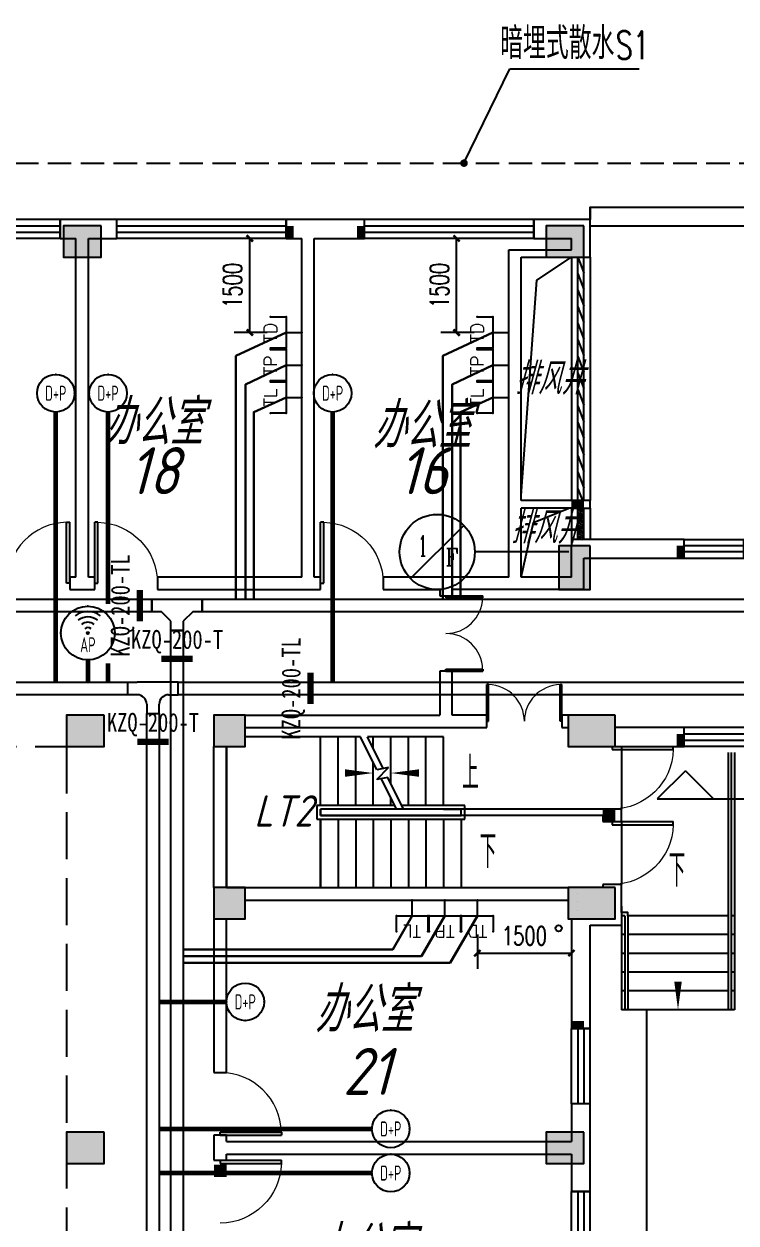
# Model space of a CAD drawing. Extents: x 1398449 to 2142961, y 256969 to 1032940.
# Drawn here: x 1533461 to 1544816, y 845354 to 864473 of the extents above; entities that cross this region are included whole.
import ezdxf
from ezdxf.enums import TextEntityAlignment as Align

# ---------------------------------------------------------------- set-up
doc = ezdxf.new("R2010")
doc.units = 0
doc.header["$LTSCALE"] = 1500
doc.header["$PDSIZE"] = 50
doc.linetypes.add('__DASH', pattern=[0.35, 0.25, -0.1])
doc.linetypes.add('DASH', pattern=[0.35, 0.25, -0.1])
for name, color, linetype in [('1-建筑底图', 8, 'Continuous'), ('CABLETRAY_PDS', 6, 'Continuous'), ('EQUIP-通讯', 3, 'Continuous'), ('TEL_DIM', 3, 'Continuous'), ('WIRE-综合布线', 5, 'Continuous'), ('光纤点位', 3, 'Continuous'), ('内网桥架', 1, 'Continuous'), ('抗震支吊架', 2, 'Continuous'), ('水', 5, 'Continuous'), ('红机电话', 3, 'Continuous'), ('结构柱子', 253, 'Continuous'), ('蓝机电话', 3, 'Continuous')]:
    doc.layers.add(name, color=color, linetype=linetype)
doc.layers.add('内网线路', color=1, linetype='Continuous', lineweight=30)
doc.styles.add('_TCH_AXIS', font='COMPLEX', dxfattribs={"bigfont": 'GBCBIG'})
doc.styles.add('_TCH_DIM', font='SIMPLEX', dxfattribs={"bigfont": 'GBCBIG'})
doc.styles.add('_TCH_DIM_T3', font='SIMPLEX', dxfattribs={"width": 0.705882, "bigfont": 'GBCBIG'})
doc.styles.add('_TEL_ATTDEF', font='GBENOR', dxfattribs={"width": 0.8, "height": 3, "bigfont": 'GBCBIG'})
doc.styles.add('_TEL_DIM', font='SIMPLEX', dxfattribs={"width": 0.8, "height": 3.5, "bigfont": 'HZTXT'})
doc.styles.add('A_DIM', font='simplex.shx', dxfattribs={"width": 0.7, "bigfont": 'gbcbig.shx'})
doc.styles.add('kzcad', font='', dxfattribs={"width": 0.8})
doc.styles.get("Standard").update_dxf_attribs({"font": 'gbeitc.shx', "bigfont": 'gbcbig.shx'})
doc.styles.get('kzcad').set_extended_font_data('SimSun')
doc.linetypes.add('JIEDI', pattern='A,1.25,-0.25,0.25,-0.25,0.625,["/",Standard,S=0.6,R=0,X=0,Y=-0.3],0.625,-0.25,0.25,-0.25', length=4)
doc.dimstyles.new('_TCH_ARCH&&100', dxfattribs={"dimtxt": 297.5, "dimasz": 100, "dimexe": 250, "dimexo": 300, "dimgap": 126.25, "dimtad": 1, "dimdec": 0, "dimzin": 0, "dimdsep": 46, "dimtxsty": '_TCH_DIM_T3', "dimblk": 'ARCHTICK', "dimcen": 0.09, "dimclrt": 7, "dimazin": 2, "dimtfac": 1, "dimtdec": 0, "dimtix": 1, "dimtmove": 2, "dimatfit": 3, "dimfxl": 1, "dimtolj": 1, "dimtzin": 0, "dimarcsym": 0})

# ---------------------------------------------------------------- blocks, each defined once
blk = doc.blocks.new('A$C7C7335C3')
at = {"layer": '结构柱子'}
h = blk.add_hatch(color=6, dxfattribs=at)
h.dxf.hatch_style = 1
h.paths.add_polyline_path([(15600, 36000), (15600, 36500), (15000, 36500), (15000, 36000)])
h = blk.add_hatch(color=6, dxfattribs=at)
h.dxf.hatch_style = 1
h.paths.add_polyline_path([(23300, 36000), (23300, 36500), (22700, 36500), (22700, 36000)])
h = blk.add_hatch(color=6, dxfattribs=at)
h.dxf.hatch_style = 1
h.paths.add_polyline_path([(22900, 30700), (23400, 30700), (23400, 31400), (22900, 31400)])
h = blk.add_hatch(color=6, dxfattribs=at)
h.dxf.hatch_style = 1
h.paths.add_polyline_path([(15650, 28700), (15050, 28700), (15050, 28200), (15650, 28200)])
h = blk.add_hatch(color=6, dxfattribs=at)
h.dxf.hatch_style = 1
h.paths.add_polyline_path([(17900, 28700), (17400, 28700), (17400, 28200), (17900, 28200)])
h = blk.add_hatch(color=6, dxfattribs=at)
h.dxf.hatch_style = 1
h.paths.add_polyline_path([(23800, 28200), (23800, 28700), (23050, 28700), (23050, 28200)])
h = blk.add_hatch(color=6, dxfattribs=at)
h.dxf.hatch_style = 1
h.paths.add_polyline_path([(17900, 25950), (17400, 25950), (17400, 25450), (17900, 25450)])
h = blk.add_hatch(color=6, dxfattribs=at)
h.dxf.hatch_style = 1
h.paths.add_polyline_path([(23050, 25950), (23050, 25450), (23800, 25450), (23800, 25950)])
h = blk.add_hatch(color=6, dxfattribs=at)
h.dxf.hatch_style = 1
h.paths.add_polyline_path([(15650, 21550), (15650, 22050), (15050, 22050), (15050, 21550)])
h = blk.add_hatch(color=6, dxfattribs=at)
h.dxf.hatch_style = 1
h.paths.add_polyline_path([(23300, 21550), (23300, 22050), (22700, 22050), (22700, 21550)])
at = {"layer": '结构柱子', "color": 6}
for points in [[(15600, 36500), (15000, 36500), (15000, 36000), (15600, 36000)], [(23300, 36500), (22700, 36500), (22700, 36000), (23300, 36000)], [(23400, 31400), (22900, 31400), (22900, 30700), (23400, 30700)], [(15650, 28700), (15050, 28700), (15050, 28200), (15650, 28200)], [(17900, 28700), (17400, 28700), (17400, 28200), (17900, 28200)], [(23800, 28700), (23050, 28700), (23050, 28200), (23800, 28200)], [(17900, 25950), (17400, 25950), (17400, 25450), (17900, 25450)], [(23800, 25950), (23050, 25950), (23050, 25450), (23800, 25450)], [(15650, 22050), (15050, 22050), (15050, 21550), (15650, 21550)], [(23300, 22050), (22700, 22050), (22700, 21550), (23300, 21550)]]:
    blk.add_lwpolyline(points, close=True, dxfattribs=at)
blk = doc.blocks.new('shui2')
at = {"layer": '水'}
blk.add_circle((472938, 449808), 50, dxfattribs=at)
blk = doc.blocks.new('$DorLib2D$00000002')
for p, q in [((-0.5, 0), (-0.5, 0.4875)), ((-0.475, 0.4875), (-0.5, 0.4875)), ((-0.475, 0), (-0.475, 0.4875)), ((0.475, 0), (0.475, 0.4875)), ((0.475, 0.4875), (0.5, 0.4875)), ((0.5, 0), (0.5, 0.4875)), ((-0.5, 0), (-0.475, 0)), ((0.5, 0), (0.475, 0))]:
    blk.add_line(p, q)
at = {"lineweight": 13}
for centre, start, end in [((-0.4875, 0), 0, 88.53072), ((0.4875, 0), 91.46928, 180)]:
    blk.add_arc(centre, 0.4875, start, end, dxfattribs=at)
blk = doc.blocks.new('$DorLib2D$00000001')
for p, q in [((0.45, 0.975), (0.5, 0.975)), ((0.45, 0), (0.45, 0.975)), ((0.5, 0), (0.5, 0.975)), ((0.5, 0), (0.45, 0))]:
    blk.add_line(p, q)
at = {"lineweight": 13}
blk.add_arc((0.475, 0), 0.975, 91.4693, 180, dxfattribs=at)
blk = doc.blocks.new('$WINLIB2D$00000039')
at = {"color": 0}
for points in [[(-0.5, 0.5), (-0.5, -0.5)], [(0.5, 0.5), (-0.5, 0.5)], [(0.5, -0.5), (0.5, 0.5)], [(-0.5, 0.1667), (0.5, 0.1667)], [(-0.3839, -0.1667), (-0.448, 0.1667)], [(-0.3159, -0.1667), (-0.38, 0.1667)], [(-0.2479, -0.1667), (-0.312, 0.1667)], [(-0.1799, -0.1667), (-0.244, 0.1667)], [(-0.1119, -0.1667), (-0.176, 0.1667)], [(-0.0439, -0.1667), (-0.108, 0.1667)], [(0.0241, -0.1667), (-0.04, 0.1667)], [(0.0921, -0.1667), (0.028, 0.1667)], [(0.16, -0.1667), (0.0959, 0.1667)], [(0.228, -0.1667), (0.1639, 0.1667)], [(0.296, -0.1667), (0.2319, 0.1667)], [(0.364, -0.1667), (0.2999, 0.1667)], [(0.432, -0.1667), (0.3679, 0.1667)], [(0.5, -0.1667), (0.4359, 0.1667)], [(-0.4519, -0.1667), (-0.5, 0.0836)], [(-0.5, -0.1667), (0.5, -0.1667)], [(0.5, -0.5), (-0.5, -0.5)]]:
    blk.add_lwpolyline(points, dxfattribs=at)
blk = doc.blocks.new('$TCHSYS$WIN2D')
for p, q in [((-0.5, 0.5), (0.5, 0.5)), ((-0.5, 0.5), (-0.5, -0.5)), ((0.5, 0.5), (0.5, -0.5)), ((0.5, 0.1667), (-0.5, 0.1667)), ((0.5, -0.1667), (-0.5, -0.1667)), ((-0.5, -0.5), (0.5, -0.5))]:
    blk.add_line(p, q)
blk = doc.blocks.new('1-一层建筑底图')
at = {"layer": '1-建筑底图'}
for points in [[(17400, 28300), (17900, 28300), (17900, 28800), (17400, 28800)], [(23050, 28800), (23050, 28300), (23800, 28300), (23800, 28800)], [(17400, 25550), (17900, 25550), (17900, 26050), (17400, 26050)], [(23050, 26050), (23050, 25550), (23800, 25550), (23800, 26050)]]:
    blk.add_hatch(color=256, dxfattribs=at).paths.add_polyline_path(points)
for p, q in [((21387.3, 37600), (22116.8, 39101.8)), ((22116.8, 39101.8), (24181.3, 39101.8)), ((15300, 36700), (14950, 36700)), ((14950, 36700), (14950, 36400)), ((15850, 36700), (15300, 36700)), ((15850, 36400), (15850, 36700)), ((18900, 36700), (18550, 36700)), ((18550, 36700), (18550, 36400)), ((19800, 36700), (18900, 36700)), ((19800, 36400), (19800, 36700)), ((23400, 36700), (22500, 36700)), ((22500, 36700), (22500, 36400)), ((23400, 36200), (23400, 36700)), ((23400, 36600), (31200, 36600)), ((14950, 36400), (15200, 36400)), ((15200, 31000), (15200, 36400)), ((15400, 36400), (15850, 36400)), ((15400, 31000), (15400, 36400)), ((18550, 36400), (18800, 36400)), ((18800, 31000), (18800, 36400)), ((19000, 31000), (19000, 36400)), ((19000, 36400), (19800, 36400)), ((22500, 36400), (23100, 36400)), ((23100, 36220), (23100, 36400)), ((22100, 32200), (22100, 36220)), ((22100, 36220), (23100, 36220)), ((23400, 36100), (23400, 36200)), ((22300, 32220), (22300, 36100)), ((22300, 36100), (23100, 36100)), ((23100, 36100), (23400, 36100)), ((22100, 31000), (22100, 32200)), ((23100, 32220), (22300, 32220)), ((23400, 32220), (23100, 32220)), ((23400, 32200), (23400, 32220)), ((23400, 32100), (23400, 32200)), ((22300, 31000), (22300, 32100)), ((23100, 32100), (22300, 32100)), ((23100, 32100), (23400, 32100)), ((20535.8, 30975.7), (21384.3, 31824.3)), ((23400, 31600), (23100, 31600)), ((23100, 31600), (23100, 31500)), ((24900, 31600), (23400, 31600)), ((24900, 31300), (24900, 31600)), ((23060, 31400), (21560, 31400)), ((23100, 31000), (23100, 31500)), ((23300, 30800), (23300, 31300)), ((23300, 31300), (24900, 31300)), ((15200, 31000), (15100, 31000)), ((15100, 31000), (15100, 30800)), ((15500, 31000), (15400, 31000)), ((15500, 30800), (15500, 31000)), ((18800, 31000), (16500, 31000)), ((16500, 31000), (16500, 30800)), ((19100, 31000), (19000, 31000)), ((19100, 30800), (19100, 31000)), ((21100, 31000), (20100, 31000)), ((20100, 31000), (20100, 30800)), ((22100, 31000), (21100, 31000)), ((23100, 31000), (22300, 31000)), ((15100, 30800), (15300, 30800)), ((15300, 30800), (15500, 30800)), ((16500, 30800), (18900, 30800)), ((18900, 30800), (19100, 30800)), ((20100, 30800), (21000, 30800)), ((21000, 30800), (21000, 30700)), ((21200, 30700), (21200, 30800)), ((22200, 30800), (21200, 30800)), ((23300, 30800), (22200, 30800)), ((21000, 30700), (21200, 30700)), ((21200, 29500), (21000, 29500)), ((21000, 29500), (21000, 28800)), ((21200, 28800), (21200, 29500)), ((17900, 28800), (17400, 28800)), ((17400, 28800), (17400, 28300)), ((17900, 28800), (21000, 28800)), ((17900, 28300), (17900, 28800)), ((21750, 28800), (21200, 28800)), ((21750, 28600), (21750, 28800)), ((23050, 28800), (22950, 28800)), ((22950, 28800), (22950, 28600)), ((23050, 28800), (23050, 28300)), ((23800, 28800), (23050, 28800)), ((23800, 28300), (23800, 28800)), ((17900, 28600), (21100, 28600)), ((21100, 28600), (21750, 28600)), ((22950, 28600), (23050, 28600)), ((24900, 28600), (23800, 28600)), ((24900, 28300), (24900, 28600)), ((17400, 26050), (17400, 28300)), ((17400, 28300), (17900, 28300)), ((17600, 28300), (17600, 26050)), ((17600, 26050), (17600, 28300)), ((19100, 28450), (17900, 28450)), ((19737.9, 28450), (19100, 28450)), ((19100, 27360), (19100, 28450)), ((19100, 27360), (19100, 28450)), ((19380, 27360), (19380, 28450)), ((19660, 27360), (19660, 28450)), ((19998.2, 27927.3), (19737.9, 28450)), ((21060, 28450), (19849.6, 28450)), ((20099.6, 27947.8), (19849.6, 28450)), ((19940, 28268.4), (19940, 28450)), ((20220, 27706), (20220, 28450)), ((20500, 27360), (20500, 28450)), ((20780, 27360), (20780, 28450)), ((21060, 27360), (21060, 28450)), ((23050, 28300), (23800, 28300)), ((23800, 28300), (23900, 28300)), ((23900, 28300), (23900, 27300)), ((23900, 28300), (24900, 28300)), ((25600, 28200), (25600, 24100)), ((25650, 28200), (25650, 24100)), ((25700, 28200), (25700, 24100)), ((19940, 27360), (19940, 28044)), ((19995.9, 27769.4), (20181.2, 27964.4)), ((20181.2, 27964.4), (19998.2, 27927.3)), ((20170.8, 27804.9), (19995.9, 27769.4)), ((20310.4, 27300), (20069.3, 27784.3)), ((20422.1, 27300), (20170.8, 27804.9)), ((24917.6, 27911.9), (24467.6, 27461.9)), ((24917.6, 27911.9), (25367.6, 27461.9)), ((20280.6, 27360), (19040, 27360)), ((19040, 27360), (19040, 27140)), ((20220, 27360), (20220, 27481.6)), ((21400, 27360), (20392.3, 27360)), ((21400, 27140), (21400, 27360)), ((24467.6, 27461.9), (27638.8, 27461.9)), ((20310.4, 27300), (19100, 27300)), ((20310.4, 27300), (19100, 27300)), ((19100, 27300), (19100, 27200)), ((19100, 27200), (19100, 27300)), ((23600, 27300), (19100, 27300)), ((19100, 27200), (19100, 27300)), ((19100, 27200), (21340, 27200)), ((19100, 27200), (21340, 27200)), ((23600, 27200), (19100, 27200)), ((21060, 27300), (20422.1, 27300)), ((21340, 27300), (20422.1, 27300)), ((21060, 27300), (21340, 27300)), ((21340, 27200), (21340, 27300)), ((23900, 27300), (23600, 27300)), ((23600, 27200), (23600, 27100)), ((23900, 27200), (23900, 27300)), ((23900, 27100), (23900, 27200)), ((19040, 27140), (21400, 27140)), ((19100, 27140), (19100, 26050)), ((19100, 26050), (19100, 27140)), ((19380, 27140), (19380, 26050)), ((19660, 27140), (19660, 26050)), ((19940, 27140), (19940, 26050)), ((20220, 27140), (20220, 26050)), ((20500, 27140), (20500, 26050)), ((20780, 27140), (20780, 26050)), ((21060, 27140), (21060, 26050)), ((21340, 27140), (21340, 26050)), ((23600, 27100), (23900, 27100)), ((23900, 27100), (23900, 26100)), ((17900, 26050), (17400, 26050)), ((17400, 26050), (17400, 25550)), ((17600, 26050), (19100, 26050)), ((17900, 26050), (23050, 26050)), ((17900, 25550), (17900, 26050)), ((19100, 26050), (21340, 26050)), ((23050, 26050), (23050, 25550)), ((23800, 26050), (23050, 26050)), ((23900, 26100), (23600, 26100)), ((23600, 26100), (23600, 26050)), ((23800, 25550), (23800, 26050)), ((23900, 25650), (23900, 26100)), ((17900, 25850), (23050, 25850)), ((23200, 25950), (23200, 25950)), ((23200, 25820.1), (23200, 25820.1)), ((23200, 25690.3), (23200, 25690.3)), ((23900, 25750), (23900, 25750)), ((23900, 25750), (23900, 25450)), ((17400, 25550), (17400, 23100)), ((17400, 25550), (17900, 25550)), ((17600, 23100), (17600, 25550)), ((23050, 25550), (23800, 25550)), ((23100, 25550), (23100, 23800)), ((23400, 23800), (23400, 25450)), ((23400, 25450), (23900, 25450)), ((23950, 25600), (23900, 25600)), ((23900, 25490), (23900, 24100)), ((23950, 25600), (23950, 24100)), ((23950, 25600), (23950, 24100)), ((24000, 25600), (24000, 24100)), ((25600, 25600), (24000, 25600)), ((25700, 25600), (25650, 25600)), ((23100, 23800), (23400, 23800)), ((17400, 23100), (17600, 23100)), ((23400, 22600), (23100, 22600)), ((23100, 22600), (23100, 22000)), ((23400, 21900), (23400, 22600)), ((17600, 22100), (17400, 22100)), ((17400, 22100), (17400, 21900)), ((17600, 22000), (17600, 22100)), ((17600, 22000), (23100, 22000)), ((17400, 21900), (17400, 21700)), ((17600, 21800), (23100, 21800)), ((17600, 21700), (17600, 21800)), ((23100, 21800), (23100, 21200)), ((23400, 21200), (23400, 21900)), ((17400, 21700), (17600, 21700)), ((23100, 21200), (23400, 21200))]:
    blk.add_line(p, q, dxfattribs=at)
at = {"layer": '1-建筑底图', "linetype": '__DASH'}
for points in [[(-999.9, 33800), (-999.9, 37600), (59550, 37600)], [(23400, 36900), (23400, 36700)]]:
    blk.add_lwpolyline(points, dxfattribs=at)
at = {"layer": '1-建筑底图', "const_width": 60}
blk.add_lwpolyline([(21374.2, 37573, 1), (21400.4, 37627, 1)], format="xyb", close=True, dxfattribs=at)
at = {"layer": '1-建筑底图'}
for points in [[(23400, 36600), (23400, 36900), (31200, 36900), (31200, 36600)], [(22300, 32300), (22546.6, 35732.8), (23100, 36100)], [(22300, 31000), (22494.3, 31868.3), (23060, 32100)], [(24000, 25600), (24000, 25650), (23900, 25650)], [(23950, 25300), (23900, 25300)], [(25600, 25300), (24000, 25300)], [(25700, 25300), (25650, 25300)], [(23950, 25000), (23900, 25000)], [(25600, 25000), (24000, 25000)], [(25700, 25000), (25650, 25000)], [(23950, 24700), (23900, 24700)], [(25600, 24700), (24000, 24700)], [(25700, 24700), (25650, 24700)], [(23950, 24400), (23900, 24400)], [(25600, 24400), (24000, 24400)], [(25700, 24400), (25650, 24400)], [(25700, 24100), (23900, 24100)], [(24300, 24100), (24300, 10700)]]:
    blk.add_lwpolyline(points, dxfattribs=at)
blk.add_lwpolyline([(24728.3, 29437.2, 1), (24728.3, 29437.2, 1)], format="xyb", close=True, dxfattribs=at)
at = {"layer": '1-建筑底图', "linetype": 'DASH', "ltscale": 2}
blk.add_lwpolyline([(10300, 8400), (8250, 8400), (8250, 28300), (15050, 28300), (15050, 8400), (10300, 8400)], dxfattribs=at)
at = {"layer": '1-建筑底图'}
for points in [[(21480, 26625, 0, 0, 0), (18350, 26625, 0, 0, 0), (18350, 27875, 0, 0, 0), (19940, 27875, 0, 120, 0), (19490, 27875, 0, 0, 0)], [(21200, 27875, 0, 0, 0), (20220, 27875, 0, 120, 0), (20670, 27875, 0, 0, 0)], [(24800, 25903, 0, 0, 0), (24800, 24100, 0, 120, 0), (24800, 24550, 0, 0, 0)]]:
    blk.add_lwpolyline(points, format="xyseb", dxfattribs=at)
blk.add_circle((20960, 31400), 600, dxfattribs=at)
for points in [[(18670.1, 36600), (18670.1, 36400), (18550.1, 36600), (18550.1, 36400)], [(19800.1, 36600), (19800.1, 36400), (19680.1, 36600), (19680.1, 36400)], [(23300, 32100), (23100, 32100), (23300, 32220), (23100, 32220)], [(24780.1, 31300), (24780.1, 31500), (24900.1, 31300), (24900.1, 31500)], [(24780.1, 28300), (24780.1, 28500), (24900.1, 28300), (24900.1, 28500)], [(23600, 27100), (23800, 27100), (23600, 27300), (23800, 27300)], [(23300.1, 23800), (23100.1, 23800), (23300.1, 23920), (23100.1, 23920)], [(17600.1, 21433.1), (17400.1, 21433.1), (17600.1, 21633.1), (17400.1, 21633.1)]]:
    blk.add_solid(points, dxfattribs=at)
for name, p in [('A$C7C7335C3', (0, 100)), ('shui2', (-450041.7, -424408.2))]:
    blk.add_blockref(name, p, dxfattribs=at)
for name, p, xscale, yscale, zscale, rotation in [('$TCHSYS$WIN2D', (13600, 36550), -2700, -300, -2700, 1.341510902364007e-08), ('$TCHSYS$WIN2D', (17200, 36550), -2700, -300, -2700, 359.9999999879141), ('$TCHSYS$WIN2D', (21150, 36550), -2700, -300, -2700, 359.9999999879115), ('$WINLIB2D$00000039', (23250, 34160), 3880.000040288898, -300, 3880.000040288898, 90.00000000213278), ('$WINLIB2D$00000039', (23250, 31850), 499.9999984868336, -300, 499.9999984868336, 90.00000000212967), ('$DorLib2D$00000001', (14600, 30900), -1000, -1000, -1000, 179.9999998958897), ('$DorLib2D$00000001', (16000, 30900), 1000, -1000, 1000, 179.999999895887), ('$DorLib2D$00000001', (19600, 30900), 1000, -1000, 1000, 179.9999999119917), ('$TCHSYS$WIN2D', (25375, 31450), 950.0000018899445, -300, 950.0000018899445, 2.596328854314569e-07), ('$DorLib2D$00000002', (21100, 30100), 1200, 1200, 199.9999987625924, 270.000000010184), ('$TCHSYS$WIN2D', (27350, 28450), 4900.000003879715, 300, 4900.000003879715, 180.0000000789764), ('$DorLib2D$00000001', (23750, 27800), -1000, 1000, -1000, 270.0000000116751), ('$DorLib2D$00000001', (23750, 26600), -1000, 1000, -1000, 270.0000000116769), ('$TCHSYS$WIN2D', (23250, 23200), -1200, 300, -1200, 270.0000000099147), ('$DorLib2D$00000001', (17500, 22600), -1000, -1000, -1000, 89.99999999993325), ('$DorLib2D$00000001', (17500, 21200), 1000, -1000, 1000, 89.99999999993902), ('$TCHSYS$WIN2D', (23250, 20600), 1200, -300, 1200, 90.0000000093896)]:
    blk.add_blockref(name, p, dxfattribs=dict(at, xscale=xscale, yscale=yscale, zscale=zscale, rotation=rotation))
at = {"layer": '1-建筑底图', "xscale": 1200, "yscale": 1200, "zscale": 200.0000000065775}
blk.add_blockref('$DorLib2D$00000002', (22350, 28700), dxfattribs=at)
at = {"layer": '1-建筑底图', "style": '_TCH_DIM'}
blk.add_text('暗埋式散水', height=506.38, dxfattribs=at).set_placement((21963.2, 39259.3))
at = {"layer": '1-建筑底图'}
for s, height, style, width, p in [('S1', 446.25, '_TCH_DIM', 0.705882, (23806.3, 39259.3)), ('上', 525, 'A_DIM', 0.7, (21357.5, 27612.5)), ('下', 525, 'A_DIM', 0.7, (21637.5, 26362.5)), ('下', 525, 'A_DIM', 0.7, (24651, 26060.5))]:
    blk.add_text(s, height=height, dxfattribs=dict(at, style=style, width=width)).set_placement(p)
for s, height, p in [('排风井', 506.38, (22200, 33912.5)), ('办公室', 723.4, (15647.6, 33106)), ('办公室', 723.4, (19927.6, 33056)), ('18', 750, (16039.2, 32321.1)), ('16', 750, (20338.9, 32321.1)), ('排风井', 506.38, (22132.5, 31535.3)), ('LT2', 500, (18037.8, 27020.3)), ('办公室', 723.4, (19006.4, 23742.1)), ('21', 750, (19456.5, 22742.9)), ('办公室', 723.4, (19006.4, 19932.1))]:
    blk.add_text(s, height=height, dxfattribs=at).set_placement(p)
at = {"layer": '1-建筑底图', "style": '_TCH_AXIS'}
for s, height, p, p2 in [('1', 327.9, (20661.2, 31334.4), (20801.7, 31334.4)), ('F', 273.4, (21092, 31181.2), (21300.4, 31181.2))]:
    blk.add_text(s, height=height, dxfattribs=at).set_placement(p, p2, align=Align.FIT)
blk = doc.blocks.new('$equip_U$00000080(win7-PC-hzk)')
blk.add_circle((0, 0.5), 0.5)
for p in [(0, 0.999), (-0.5, 0.5), (0.5, 0.5)]:
    blk.add_point(p)
at = {"color": 7, "style": '_TEL_DIM', "width": 0.7}
blk.add_attdef('$TEXT$', text='', height=0.4, dxfattribs=at).set_placement((0, 0.5), align=Align.MIDDLE_CENTER)
at = {"color": 7, "style": '_TEL_DIM', "flags": 1}
for tag in ['A', 'REMARK']:
    blk.add_attdef(tag, text='', height=0.00002, dxfattribs=at).set_placement((0, 0), align=Align.MIDDLE_CENTER)
blk = doc.blocks.new('$equip_U$00000091(win7-PC-hzk)')
for radius in [0.714, 0.0272]:
    blk.add_circle((0, 0), radius)
for radius in [0.571, 0.428, 0.285, 0.143]:
    blk.add_arc((0, 0), radius, 53.7049, 126.2951)
for p in [(0, 0.714), (-0.714, 0), (0.714, 0), (0, -0.714)]:
    blk.add_point(p)
at = {"color": 7, "style": '_TEL_DIM', "flags": 1}
for tag in ['A', 'REMARK']:
    blk.add_attdef(tag, text='', height=0.00002, dxfattribs=at).set_placement((0, 0), align=Align.MIDDLE_CENTER)
at = {"color": 7, "style": '_TEL_DIM', "width": 0.7}
blk.add_attdef('$TEXT$', text='', height=0.4, dxfattribs=at).set_placement((0, -0.31), align=Align.MIDDLE_CENTER)
blk = doc.blocks.new('$equip$00001867')
for p, q in [((-0.5, 0.499), (-0.5, 0.999)), ((0.5, 0.999), (0.5, 0.499)), ((0.5, 0.499), (-0.5, 0.499)), ((0, 0.5), (0, 0))]:
    blk.add_line(p, q)
for p in [(-0.5, 0.999), (0.5, 0.999), (-0.5, 0.499), (0.5, 0.499), (0, 0)]:
    blk.add_point(p)
at = {"color": 7, "style": '_TEL_DIM'}
blk.add_attdef('$TEXT$', text='', height=0.4, dxfattribs=at).set_placement((0, 0.999), align=Align.MIDDLE_CENTER)
at = {"color": 7, "style": '_TEL_DIM', "flags": 1}
blk.add_attdef('A', text='', height=0.00002, dxfattribs=at).set_placement((0, 0), align=Align.MIDDLE_CENTER)
blk = doc.blocks.new('$equip$00002670')
for p, q in [((-0.5, 0.499), (-0.5, 0.999)), ((0.5, 0.999), (0.5, 0.499)), ((0.5, 0.499), (-0.5, 0.499)), ((0, 0.5), (0, 0))]:
    blk.add_line(p, q)
for p in [(-0.5, 0.999), (0.5, 0.999), (-0.5, 0.499), (0.5, 0.499), (0, 0)]:
    blk.add_point(p)
at = {"color": 7, "style": '_TEL_DIM'}
blk.add_attdef('$TEXT$', text='', height=0.4, dxfattribs=at).set_placement((0, 0.999), align=Align.MIDDLE_CENTER)
at = {"color": 7, "style": '_TEL_DIM', "flags": 1}
blk.add_attdef('A', text='', height=0.000025, dxfattribs=at).set_placement((0, 0), align=Align.MIDDLE_CENTER)
blk = doc.blocks.new('_ArchTick')
at = {"color": 0, "linetype": 'ByBlock', "const_width": 0.4}
blk.add_lwpolyline([(-0.5, -0.5), (0.5, 0.5)], dxfattribs=at)
blk = doc.blocks.new('*D1000')
at = {"layer": 'Defpoints', "color": 0, "transparency": 16777216}
for p in [(1540691, 850255), (1542191, 850255), (1542191, 849658)]:
    blk.add_point(p, dxfattribs=at)
at = {"layer": 'TEL_DIM', "color": 0, "lineweight": -2, "transparency": 16777216}
for p, q in [((1540691, 849955), (1540691, 849408)), ((1542191, 849955), (1542191, 849408)), ((1540691, 849658), (1542191, 849658))]:
    blk.add_line(p, q, dxfattribs=at)
at = {"layer": 'TEL_DIM', "color": 0, "lineweight": -2, "transparency": 16777216, "xscale": 100, "yscale": 100, "zscale": 100, "rotation": 180}
blk.add_blockref('_ArchTick', (1540691, 849658), dxfattribs=at)
at = {"layer": 'TEL_DIM', "color": 0, "lineweight": -2, "transparency": 16777216, "xscale": 100, "yscale": 100, "zscale": 100}
blk.add_blockref('_ArchTick', (1542191, 849658), dxfattribs=at)
at = {"layer": 'TEL_DIM', "color": 7, "transparency": 16777216, "insert": (1541441, 849933), "char_height": 297.5, "attachment_point": 5, "style": '_TCH_DIM_T3'}
blk.add_mtext('\\A1;1500', dxfattribs=at)
blk = doc.blocks.new('*D1016')
at = {"layer": 'Defpoints', "color": 0, "transparency": 16777216}
for p in [(1540360, 861054), (1540939, 861054), (1540939, 859554)]:
    blk.add_point(p, dxfattribs=at)
at = {"layer": 'TEL_DIM', "color": 0, "lineweight": -2, "transparency": 16777216}
for p, q in [((1540639, 861054), (1540110, 861054)), ((1540360, 859554), (1540360, 861054)), ((1540639, 859554), (1540110, 859554))]:
    blk.add_line(p, q, dxfattribs=at)
at = {"layer": 'TEL_DIM', "color": 0, "lineweight": -2, "transparency": 16777216, "xscale": 100, "yscale": 100, "zscale": 100}
for p, rotation in [((1540360, 861054), 90), ((1540360, 859554), 270)]:
    blk.add_blockref('_ArchTick', p, dxfattribs=dict(at, rotation=rotation))
at = {"layer": 'TEL_DIM', "color": 7, "transparency": 16777216, "insert": (1540085, 860304), "char_height": 297.5, "attachment_point": 5, "rotation": 90, "style": '_TCH_DIM_T3'}
blk.add_mtext('\\A1;1500', dxfattribs=at)
blk = doc.blocks.new('*D1019')
at = {"layer": 'Defpoints', "color": 0, "transparency": 16777216}
for p in [(1537063, 861054), (1537641, 861054), (1537641, 859554)]:
    blk.add_point(p, dxfattribs=at)
at = {"layer": 'TEL_DIM', "color": 0, "lineweight": -2, "transparency": 16777216}
for p, q in [((1537341, 861054), (1536813, 861054)), ((1537063, 859554), (1537063, 861054)), ((1537341, 859554), (1536813, 859554))]:
    blk.add_line(p, q, dxfattribs=at)
at = {"layer": 'TEL_DIM', "color": 0, "lineweight": -2, "transparency": 16777216, "xscale": 100, "yscale": 100, "zscale": 100}
for p, rotation in [((1537063, 861054), 90), ((1537063, 859554), 270)]:
    blk.add_blockref('_ArchTick', p, dxfattribs=dict(at, rotation=rotation))
at = {"layer": 'TEL_DIM', "color": 7, "transparency": 16777216, "insert": (1536788, 860304), "char_height": 297.5, "attachment_point": 5, "rotation": 90, "style": '_TCH_DIM_T3'}
blk.add_mtext('\\A1;1500', dxfattribs=at)

msp = doc.modelspace()

# ---------------------------------------------------------------- linework, layer by layer
at = {"layer": 'CABLETRAY_PDS'}
for p, q in [((1526143.7, 853977.7), (1535268.1, 853977.7)), ((1535118.1, 853777.7), (1535118.1, 853977.7)), ((1535918.1, 853977.7), (1535268.1, 853977.7)), ((1535918.1, 853777.7), (1535918.1, 853977.7)), ((1535918.1, 853777.7), (1535918.1, 853977.7)), ((1535918.1, 853977.7), (1592141, 853977.7)), ((1535268.1, 853777.7), (1526143.7, 853777.7)), ((1535768.1, 853777.7), (1535918.1, 853777.7)), ((1592141, 853777.7), (1535918.1, 853777.7)), ((1535418.1, 853627.7), (1535418.1, 853477.7)), ((1535418.1, 853477.7), (1535618.1, 853477.7)), ((1535418.1, 831081), (1535418.1, 853477.7)), ((1535418.1, 853477.7), (1535618.1, 853477.7)), ((1535618.1, 853477.7), (1535618.1, 853627.7)), ((1535618.1, 853477.7), (1535618.1, 831081))]:
    msp.add_line(p, q, dxfattribs=at)
for centre, start, end in [((1535268.1, 853627.7), 0, 90), ((1535768.1, 853627.7), 90, 180)]:
    msp.add_arc(centre, 150, start, end, dxfattribs=at)
at = {"layer": 'WIRE-综合布线', "linetype": 'Continuous', "const_width": 75}
for points in [[(1533968.8, 853977.7), (1533968.8, 858285.9)], [(1534801.9, 855223.4), (1534801.9, 858285.9)], [(1538383.3, 853977.7), (1538383.3, 858285.9)], [(1534480.2, 853977.7), (1534480.2, 854333.7)], [(1534801.9, 853977.7), (1534801.9, 854280.2)], [(1535618.1, 848880.7), (1536691, 848880.7)], [(1535618.1, 846854.1), (1539011.2, 846854.1)], [(1535618.1, 846151.3), (1539011.2, 846151.3)]]:
    msp.add_lwpolyline(points, dxfattribs=at)
at = {"layer": '内网桥架'}
for p, q in [((1525816, 855299.9), (1535502.5, 855299.9)), ((1535502.5, 855299.9), (1535502.5, 855099.9)), ((1535502.5, 855299.9), (1536302.5, 855299.9)), ((1535502.5, 855099.9), (1535502.5, 855299.9)), ((1536302.5, 855299.9), (1536302.5, 855099.9)), ((1536302.5, 855099.9), (1536302.5, 855299.9)), ((1536302.5, 855299.9), (1591109.1, 855299.9)), ((1535502.5, 855099.9), (1525816, 855099.9)), ((1535652.5, 855099.9), (1535502.5, 855099.9)), ((1535802.5, 854949.9), (1535652.5, 855099.9)), ((1536152.5, 855099.9), (1536002.5, 854949.9)), ((1536302.5, 855099.9), (1536152.5, 855099.9)), ((1591109.1, 855099.9), (1536302.5, 855099.9)), ((1535802.5, 854799.9), (1535802.5, 854949.9)), ((1536002.5, 854949.9), (1536002.5, 854799.9)), ((1535802.5, 832181.9), (1535802.5, 854799.9)), ((1535802.5, 854799.9), (1536002.5, 854799.9)), ((1536002.5, 854799.9), (1535802.5, 854799.9)), ((1536002.5, 854799.9), (1536002.5, 832181.9))]:
    msp.add_line(p, q, dxfattribs=at)
at = {"layer": '内网线路'}
for points in [[(1537641.5, 859554.4), (1536841.4, 859180.3), (1536841.4, 855299.9)], [(1540938.7, 859554.4), (1540138.5, 859180.3), (1540138.5, 855299.9)], [(1537641.5, 859030.7), (1536994.4, 858726.8), (1536994.4, 855299.9)], [(1540938.7, 859030.7), (1540291.5, 858726.8), (1540291.5, 855299.9)], [(1537641.5, 858516.1), (1537125.5, 858283.9), (1537125.5, 855299.9)], [(1540938.7, 858516.1), (1540422.6, 858283.9), (1540422.6, 855299.9)], [(1539652.7, 850254.7), (1539344.5, 849716.5), (1536002.5, 849716.5)], [(1540171, 850254.7), (1539798.5, 849610.1), (1536002.5, 849610.1)], [(1540691, 850254.7), (1540257.1, 849504.4), (1536002.5, 849504.4)]]:
    msp.add_lwpolyline(points, dxfattribs=at)
at = {"layer": '抗震支吊架', "color": 5, "const_width": 100}
for points in [[(1535306.9, 854949.9), (1535306.9, 855449.9)], [(1535652.5, 854349.9), (1536152.5, 854349.9)]]:
    msp.add_lwpolyline(points, dxfattribs=at)
at = {"layer": '抗震支吊架', "color": 2, "const_width": 100}
for points in [[(1538029.8, 853627.7), (1538029.8, 854127.7)], [(1535268.1, 853027.7), (1535768.1, 853027.7)]]:
    msp.add_lwpolyline(points, dxfattribs=at)

# ---------------------------------------------------------------- block references
at = {"layer": '1-建筑底图', "linetype": 'JIEDI'}
msp.add_blockref('1-一层建筑底图', (1519090.9, 824654.4), dxfattribs=at)
at = {"layer": 'EQUIP-通讯', "linetype": 'JIEDI'}
ref = msp.add_blockref('$equip_U$00000080(win7-PC-hzk)', (1533669.1, 858585.6), dxfattribs=dict(at, xscale=600, yscale=600, zscale=600, rotation=270))
ref.add_attrib('$TEXT$', 'D+P', dxfattribs={"layer": '0', "color": 7, "height": 240, "style": '_TEL_ATTDEF', "width": 0.7}).set_placement((1533968.8, 858585.6), align=Align.MIDDLE_CENTER)
ref = msp.add_blockref('$equip_U$00000080(win7-PC-hzk)', (1535101.6, 858585.6), dxfattribs=dict(at, xscale=600, yscale=600, zscale=600, rotation=90))
ref.add_attrib('$TEXT$', 'D+P', dxfattribs={"layer": '0', "color": 7, "height": 240, "style": '_TEL_ATTDEF', "width": 0.7}).set_placement((1534801.9, 858585.6), align=Align.MIDDLE_CENTER)
ref = msp.add_blockref('$equip_U$00000080(win7-PC-hzk)', (1538683, 858585.6), dxfattribs=dict(at, xscale=600, yscale=600, zscale=600, rotation=90.00000000000017))
ref.add_attrib('$TEXT$', 'D+P', dxfattribs={"layer": '0', "color": 7, "height": 240, "style": '_TEL_ATTDEF', "width": 0.7}).set_placement((1538383.3, 858585.6), align=Align.MIDDLE_CENTER)
ref = msp.add_blockref('$equip_U$00000091(win7-PC-hzk)', (1534480.2, 854761.9), dxfattribs=dict(at, xscale=600, yscale=600, zscale=600))
ref.add_attrib('$TEXT$', 'AP', dxfattribs={"layer": '0', "color": 7, "height": 240, "style": '_TEL_ATTDEF', "width": 0.7}).set_placement((1534480.2, 854575.7), align=Align.MIDDLE_CENTER)
ref = msp.add_blockref('$equip_U$00000080(win7-PC-hzk)', (1536990.7, 849180.4), dxfattribs=dict(at, xscale=600, yscale=600, zscale=600, rotation=180))
ref.add_attrib('$TEXT$', 'D+P', dxfattribs={"layer": '0', "color": 7, "height": 240, "style": '_TEL_ATTDEF', "width": 0.7}).set_placement((1536990.7, 848880.7), align=Align.MIDDLE_CENTER)
ref = msp.add_blockref('$equip_U$00000080(win7-PC-hzk)', (1539310.9, 846554.4), dxfattribs=dict(at, xscale=600, yscale=600, zscale=600))
ref.add_attrib('$TEXT$', 'D+P', dxfattribs={"layer": '0', "color": 7, "height": 240, "style": '_TEL_ATTDEF', "width": 0.7}).set_placement((1539310.9, 846854.1), align=Align.MIDDLE_CENTER)
ref = msp.add_blockref('$equip_U$00000080(win7-PC-hzk)', (1539310.9, 845851.6), dxfattribs=dict(at, xscale=600, yscale=600, zscale=600))
ref.add_attrib('$TEXT$', 'D+P', dxfattribs={"layer": '0', "color": 7, "height": 240, "style": '_TEL_ATTDEF', "width": 0.7}).set_placement((1539310.9, 846151.3), align=Align.MIDDLE_CENTER)
at = {"layer": '光纤点位', "xscale": 500, "yscale": 500, "zscale": 500}
for p, rotation in [((1537891, 859554.4), 90), ((1541188.2, 859554.4), 90), ((1540691, 850504.4), 180)]:
    msp.add_blockref('$equip$00002670', p, dxfattribs=dict(at, rotation=rotation)).add_auto_attribs({'$TEXT$': 'TD'})
at = {"layer": '红机电话', "xscale": 500, "yscale": 500, "zscale": 500}
for p, rotation in [((1537891, 859030.7), 90), ((1541188.2, 859030.7), 90), ((1540171, 850504.4), 180)]:
    msp.add_blockref('$equip$00001867', p, dxfattribs=dict(at, rotation=rotation)).add_auto_attribs({'$TEXT$': 'TP'})
at = {"layer": '蓝机电话', "xscale": 500, "yscale": 500, "zscale": 500}
for p, rotation in [((1537891, 858516.1), 90), ((1541188.2, 858516.1), 90), ((1539652.7, 850504.4), 180)]:
    msp.add_blockref('$equip$00001867', p, dxfattribs=dict(at, rotation=rotation)).add_auto_attribs({'$TEXT$': 'TL'})

# ---------------------------------------------------------------- texts
at = {"layer": '抗震支吊架', "color": 5, "style": 'kzcad', "width": 0.8}
for s, rotation, p in [('KZQ-200-TL', 89.88539, (1535146.9, 855199.9)), ('KZQ-200-T', 359.88539, (1535902.5, 854509.9))]:
    msp.add_text(s, height=300, rotation=rotation, dxfattribs=at).set_placement(p, align=Align.CENTER)
at = {"layer": '抗震支吊架', "color": 2, "style": 'kzcad', "width": 0.8}
for s, rotation, p in [('KZQ-200-TL', 89.88539, (1537869.8, 853877.7)), ('KZQ-200-T', 359.88539, (1535518.1, 853187.7))]:
    msp.add_text(s, height=300, rotation=rotation, dxfattribs=at).set_placement(p, align=Align.CENTER)

# ---------------------------------------------------------------- dimensions: what is measured, and where the dimension line sits
at = {"layer": 'TEL_DIM'}
for p1, p2, distance, picture, middle in [((1537641.5, 859554.4), (1537641.5, 861054.4), 578.5, '*D1019', (1536788, 860304.4)), ((1540938.7, 859554.4), (1540938.7, 861054.4), 578.5, '*D1016', (1540085.1, 860304.4)), ((1540691, 850254.7), (1542191, 850254.7), -596.7, '*D1000', (1541441, 849932.9))]:
    dim = msp.add_aligned_dim(p1=p1, p2=p2, distance=distance, dimstyle='_TCH_ARCH&&100', dxfattribs=at)
    dim.commit()
    dim.dimension.update_dxf_attribs({"geometry": picture, "text_midpoint": middle})

doc.saveas('drawing.dxf')
